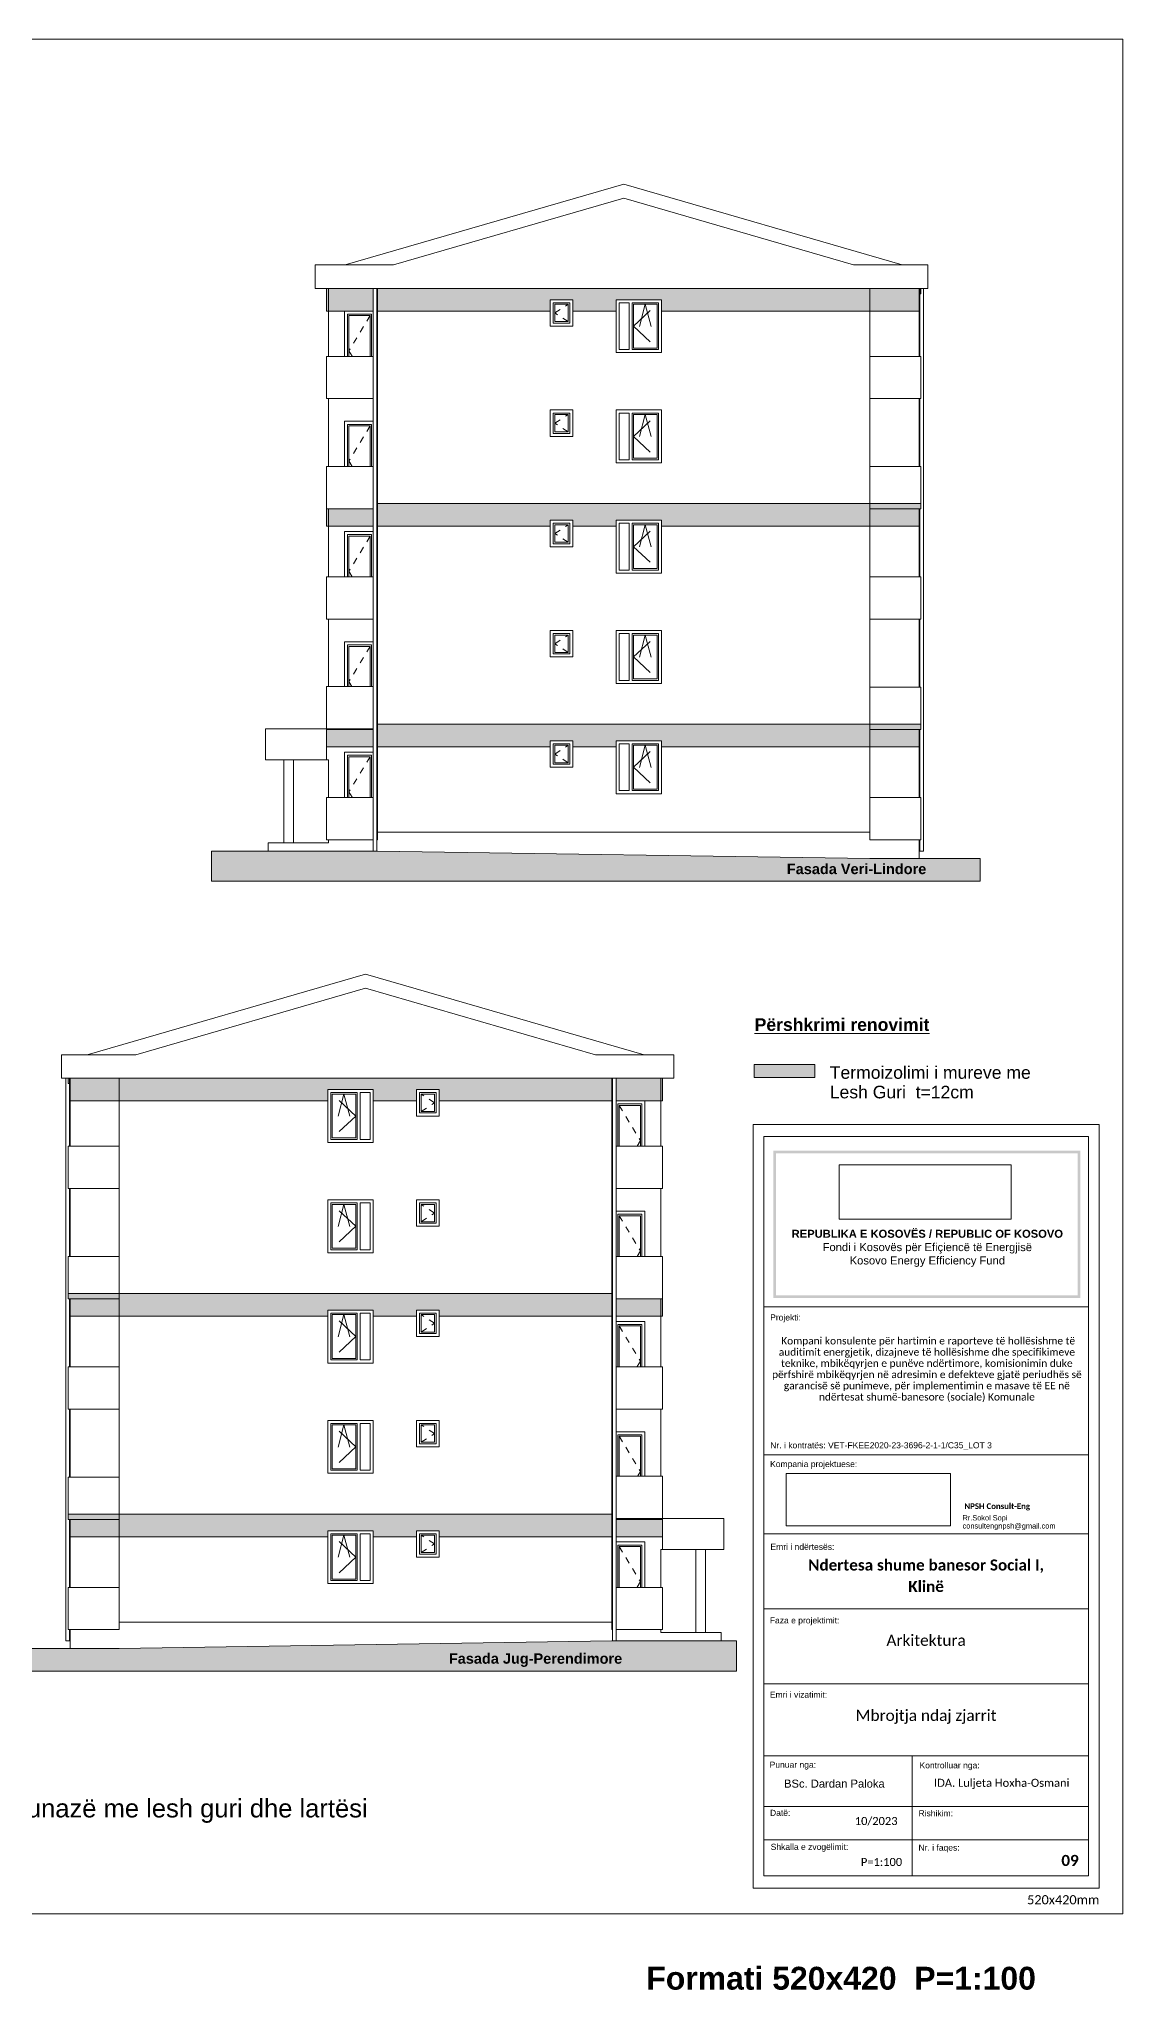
# Model space of a CAD drawing. Header units: millimetres. Extents: x 2447693 to 2624673, y -124111 to -81443.
# Drawn here: x 2600964 to 2624673, y -124111 to -81443 of the extents above; entities that cross this region are included whole.
import ezdxf

# ---------------------------------------------------------------- set-up
doc = ezdxf.new("R2010")
doc.units = ezdxf.units.MM
doc.header["$MEASUREMENT"] = 0
doc.header["$XCLIPFRAME"] = 0
for name, pattern in [('Dashed', [282.222223, 141.111112, -141.111112]), ('thk_line_type', [1000, 500, -500]), ('Wipeout_Contour', [1000, 0, -1000])]:
    doc.linetypes.add(name, pattern=pattern)
for name, color, linetype, lineweight in [('2D Drafting - General_Pen_No__1', 7, 'Continuous', 5), ('Annotation - Text_Pen_No__1', 7, 'Continuous', 5), ('Dimensioning - General_Pen_No__41', 7, 'Continuous', 5), ('Exterior walls_Pen_No__1', 7, 'Continuous', 5), ('Exterior walls_Pen_No__20', 1, 'Continuous', 5), ('Exterior walls_Pen_No__80', 3, 'Continuous', 5), ('Lines_Pen_No__20', 1, 'Continuous', 5), ('Shell - Roof_Pen_No__1', 7, 'Continuous', 5), ('Shell - Roof_Pen_No__20', 1, 'Continuous', 5), ('Shell - Roof_Pen_No__21', 7, 'Continuous', 5), ('Text blocks_Pen_No__1', 7, 'Continuous', 5)]:
    doc.layers.add(name, color=color, linetype=linetype, lineweight=lineweight)
for name, color, linetype, lineweight, true_color in [('2D Drafting - General_Pen_No__61', 7, 'Continuous', 5, 0x6a6a6a), ('Annotation - Text_Pen_No__61', 7, 'Continuous', 5, 0x6a6a6a), ('Annotation - Text_Pen_No__86', 7, 'Continuous', 5, 0x5555ff), ('Shell - Roof_Pen_No__61', 7, 'Continuous', 5, 0x6a6a6a), ('Structural - Bearing_Pen_No__86', 7, 'Continuous', 5, 0x5555ff)]:
    doc.layers.add(name, color=color, linetype=linetype, lineweight=lineweight, true_color=true_color)
doc.layers.add('Drawing & Figure', color=7, linetype='Continuous')
doc.layers.add('Exterior walls', color=7, linetype='Continuous')
doc.styles.add('GENERATED_STYLE_1', font='')
doc.styles.add('GENERATED_STYLE_2', font='')
doc.styles.add('GENERATED_STYLE_3', font='')
doc.styles.add('GENERATED_STYLE_4', font='')
doc.styles.add('GENERATED_STYLE_5', font='')
doc.styles.get('GENERATED_STYLE_1').set_extended_font_data('Arial', bold=True)
doc.styles.get('GENERATED_STYLE_2').set_extended_font_data('Arial')
doc.styles.get('GENERATED_STYLE_3').set_extended_font_data('Calibri', bold=True)
doc.styles.get('GENERATED_STYLE_4').set_extended_font_data('Calibri')
doc.styles.get('GENERATED_STYLE_5').set_extended_font_data('Calibri Light')
picture_1 = doc.add_image_def('image1.png', size_in_pixel=(354, 134))
picture_2 = doc.add_image_def('image2.png', size_in_pixel=(204, 65))

msp = doc.modelspace()

# ---------------------------------------------------------------- hatches: boundary and pattern name
at = {"layer": '2D Drafting - General_Pen_No__61', "linetype": 'Continuous', "lineweight": 5, "true_color": 0x6a6a6a}
for points in [[(2604736, -99203), (2604736, -99864), (2621552, -99864), (2621552, -99368), (2619140, -99368), (2608370, -99203)], [(2616221, -116477), (2616221, -117138), (2600309, -117138), (2600309, -116643), (2602720, -116643), (2613490, -116477)]]:
    msp.add_hatch(color=251, dxfattribs=at).paths.add_polyline_path(points)
at = {"layer": 'Exterior walls_Pen_No__80', "linetype": 'Continuous', "lineweight": 0, "true_color": 0x007f00}
for points in [[(2607255, -87392), (2607255, -86897), (2620255, -86897), (2620255, -87012), (2620214, -87012), (2620214, -87392), (2614581, -87392), (2614581, -87144), (2613590, -87144), (2613590, -87392), (2612640, -87392), (2612640, -87144), (2612145, -87144), (2612145, -87392)], [(2607255, -92100), (2607255, -91604), (2620255, -91604), (2620255, -91720), (2620214, -91720), (2620214, -92100), (2614581, -92100), (2614581, -91968), (2613590, -91968), (2613590, -92100), (2612640, -92100), (2612640, -91968), (2612145, -91968), (2612145, -92100)], [(2607255, -96923), (2607255, -96428), (2620255, -96428), (2620255, -96543), (2620214, -96543), (2620214, -96923), (2614581, -96923), (2614581, -96791), (2613590, -96791), (2613590, -96923), (2612640, -96923), (2612640, -96791), (2612145, -96791), (2612145, -96923)], [(2614605, -104667), (2614605, -104171), (2601605, -104171), (2601605, -104287), (2601647, -104287), (2601647, -104667), (2607280, -104667), (2607280, -104419), (2608271, -104419), (2608271, -104667), (2609220, -104667), (2609220, -104419), (2609716, -104419), (2609716, -104667)], [(2614605, -109374), (2614605, -108879), (2601605, -108879), (2601605, -108995), (2601647, -108995), (2601647, -109374), (2607280, -109374), (2607280, -109242), (2608271, -109242), (2608271, -109374), (2609220, -109374), (2609220, -109242), (2609716, -109242), (2609716, -109374)], [(2614605, -114198), (2614605, -113702), (2601605, -113702), (2601605, -113818), (2601647, -113818), (2601647, -114198), (2607280, -114198), (2607280, -114066), (2608271, -114066), (2608271, -114198), (2609220, -114198), (2609220, -114066), (2609716, -114066), (2609716, -114198)]]:
    msp.add_hatch(color=96, dxfattribs=at).paths.add_polyline_path(points)
at = {"layer": 'Exterior walls_Pen_No__80', "linetype": 'Continuous', "lineweight": 0, "true_color": 0x7fff7f}
msp.add_hatch(color=91, dxfattribs=at).paths.add_polyline_path([(2617934, -104155), (2616606, -104155), (2616606, -103871), (2617934, -103871)])
at = {"layer": 'Structural - Bearing_Pen_No__86', "linetype": 'Continuous', "lineweight": 5, "true_color": 0x5555ff}
for points in [[(2617027, -105757), (2618298, -105757), (2618298, -105815), (2617085, -105815), (2617085, -108841), (2617027, -108841)], [(2617637, -105815), (2617637, -105757), (2623739, -105757), (2623739, -108841), (2623681, -108841), (2623681, -105815)], [(2617027, -107790), (2617085, -107790), (2617085, -108918), (2618298, -108918), (2618298, -108976), (2617027, -108976)], [(2617637, -108976), (2617637, -108918), (2623681, -108918), (2623681, -107790), (2623739, -107790), (2623739, -108976)]]:
    msp.add_hatch(color=173, dxfattribs=at).paths.add_polyline_path(points)

# ---------------------------------------------------------------- linework, layer by layer
at = {"layer": '2D Drafting - General_Pen_No__1', "color": 7, "linetype": 'Continuous', "lineweight": 5, "flags": 128}
for points in [[(2604736, -99203), (2604736, -99864), (2621552, -99864), (2621552, -99368), (2619140, -99368), (2608370, -99203)], [(2616221, -116477), (2616221, -117138), (2600309, -117138), (2600309, -116643), (2602720, -116643), (2613490, -116477)]]:
    msp.add_lwpolyline(points, close=True, dxfattribs=at)
at = {"layer": 'Exterior walls_Pen_No__1', "color": 7, "linetype": 'Continuous', "lineweight": 5, "flags": 128}
for points in [[(2607255, -87392), (2607255, -86897), (2620255, -86897), (2620255, -87012), (2620214, -87012), (2620214, -87392), (2614581, -87392), (2614581, -87144), (2613590, -87144), (2613590, -87392), (2612640, -87392), (2612640, -87144), (2612145, -87144), (2612145, -87392)], [(2607255, -92100), (2607255, -91604), (2620255, -91604), (2620255, -91720), (2620214, -91720), (2620214, -92100), (2614581, -92100), (2614581, -91968), (2613590, -91968), (2613590, -92100), (2612640, -92100), (2612640, -91968), (2612145, -91968), (2612145, -92100)], [(2607255, -96923), (2607255, -96428), (2620255, -96428), (2620255, -96543), (2620214, -96543), (2620214, -96923), (2614581, -96923), (2614581, -96791), (2613590, -96791), (2613590, -96923), (2612640, -96923), (2612640, -96791), (2612145, -96791), (2612145, -96923)], [(2617934, -104155), (2616606, -104155), (2616606, -103871), (2617934, -103871)], [(2614605, -104667), (2614605, -104171), (2601605, -104171), (2601605, -104287), (2601647, -104287), (2601647, -104667), (2607280, -104667), (2607280, -104419), (2608271, -104419), (2608271, -104667), (2609220, -104667), (2609220, -104419), (2609716, -104419), (2609716, -104667)], [(2614605, -109374), (2614605, -108879), (2601605, -108879), (2601605, -108995), (2601647, -108995), (2601647, -109374), (2607280, -109374), (2607280, -109242), (2608271, -109242), (2608271, -109374), (2609220, -109374), (2609220, -109242), (2609716, -109242), (2609716, -109374)], [(2614605, -114198), (2614605, -113702), (2601605, -113702), (2601605, -113818), (2601647, -113818), (2601647, -114198), (2607280, -114198), (2607280, -114066), (2608271, -114066), (2608271, -114198), (2609220, -114198), (2609220, -114066), (2609716, -114066), (2609716, -114198)]]:
    msp.add_lwpolyline(points, close=True, dxfattribs=at)
at = {"layer": 'Exterior walls_Pen_No__20', "color": 1, "linetype": 'Continuous', "lineweight": 5}
for points in [[(2614581, -88301), (2613590, -88301), (2613590, -87144), (2614581, -87144)], [(2614581, -90712), (2613590, -90712), (2613590, -89556), (2614581, -89556)], [(2614581, -93124), (2613590, -93124), (2613590, -91968), (2614581, -91968)], [(2614581, -95536), (2613590, -95536), (2613590, -94380), (2614581, -94380)], [(2614581, -97948), (2613590, -97948), (2613590, -96791), (2614581, -96791)], [(2607280, -105575), (2608271, -105575), (2608271, -104419), (2607280, -104419)], [(2607280, -107987), (2608271, -107987), (2608271, -106831), (2607280, -106831)], [(2607280, -110399), (2608271, -110399), (2608271, -109242), (2607280, -109242)], [(2607280, -112810), (2608271, -112810), (2608271, -111654), (2607280, -111654)], [(2607280, -115222), (2608271, -115222), (2608271, -114066), (2607280, -114066)]]:
    msp.add_lwpolyline(points, close=True, dxfattribs=at)
for points in [[(2613871, -88235), (2613656, -88235), (2613656, -87211), (2613871, -87211)], [(2613871, -88235), (2613871, -87211)], [(2613937, -88235), (2613937, -87211)], [(2613937, -87211), (2614515, -87211), (2614515, -88235), (2613937, -88235)], [(2613970, -87244), (2614482, -87244), (2614482, -87901)], [(2613970, -88202), (2613970, -87244)], [(2614482, -87901), (2614482, -88202), (2613970, -88202)], [(2613871, -90646), (2613656, -90646), (2613656, -89622), (2613871, -89622)], [(2613871, -90646), (2613871, -89622)], [(2613937, -90646), (2613937, -89622)], [(2613937, -89622), (2614515, -89622), (2614515, -90646), (2613937, -90646)], [(2613970, -89655), (2614482, -89655), (2614482, -90312)], [(2613970, -90613), (2613970, -89655)], [(2614482, -90312), (2614482, -90613), (2613970, -90613)], [(2613871, -93058), (2613656, -93058), (2613656, -92034), (2613871, -92034)], [(2613871, -93058), (2613871, -92034)], [(2613937, -93058), (2613937, -92034)], [(2613937, -92034), (2614515, -92034), (2614515, -93058), (2613937, -93058)], [(2613970, -92067), (2614482, -92067), (2614482, -92724)], [(2613970, -93025), (2613970, -92067)], [(2614482, -92724), (2614482, -93025), (2613970, -93025)], [(2613871, -95470), (2613656, -95470), (2613656, -94446), (2613871, -94446)], [(2613871, -95470), (2613871, -94446)], [(2613937, -95470), (2613937, -94446)], [(2613937, -94446), (2614515, -94446), (2614515, -95470), (2613937, -95470)], [(2613970, -94479), (2614482, -94479), (2614482, -95136)], [(2613970, -95437), (2613970, -94479)], [(2614482, -95136), (2614482, -95437), (2613970, -95437)], [(2613871, -97881), (2613656, -97881), (2613656, -96857), (2613871, -96857)], [(2613871, -97881), (2613871, -96857)], [(2613937, -97881), (2613937, -96857)], [(2613937, -96857), (2614515, -96857), (2614515, -97881), (2613937, -97881)], [(2613970, -96890), (2614482, -96890), (2614482, -97547)], [(2613970, -97848), (2613970, -96890)], [(2614482, -97547), (2614482, -97848), (2613970, -97848)], [(2607924, -104485), (2607346, -104485), (2607346, -105509), (2607924, -105509)], [(2607891, -104518), (2607379, -104518), (2607379, -105175)], [(2607891, -105476), (2607891, -104518)], [(2607924, -105509), (2607924, -104485)], [(2607990, -105509), (2608205, -105509), (2608205, -104485), (2607990, -104485)], [(2607990, -105509), (2607990, -104485)], [(2607379, -105175), (2607379, -105476), (2607891, -105476)], [(2607924, -106897), (2607346, -106897), (2607346, -107921), (2607924, -107921)], [(2607891, -106930), (2607379, -106930), (2607379, -107587)], [(2607891, -107888), (2607891, -106930)], [(2607924, -107921), (2607924, -106897)], [(2607990, -107921), (2608205, -107921), (2608205, -106897), (2607990, -106897)], [(2607990, -107921), (2607990, -106897)], [(2607379, -107587), (2607379, -107888), (2607891, -107888)], [(2607924, -109308), (2607346, -109308), (2607346, -110333), (2607924, -110333)], [(2607891, -109341), (2607379, -109341), (2607379, -109998)], [(2607891, -110299), (2607891, -109341)], [(2607924, -110333), (2607924, -109308)], [(2607990, -110333), (2608205, -110333), (2608205, -109308), (2607990, -109308)], [(2607990, -110333), (2607990, -109308)], [(2607379, -109998), (2607379, -110299), (2607891, -110299)], [(2607924, -111720), (2607346, -111720), (2607346, -112744), (2607924, -112744)], [(2607891, -111753), (2607379, -111753), (2607379, -112410)], [(2607891, -112711), (2607891, -111753)], [(2607924, -112744), (2607924, -111720)], [(2607990, -112744), (2608205, -112744), (2608205, -111720), (2607990, -111720)], [(2607990, -112744), (2607990, -111720)], [(2607379, -112410), (2607379, -112711), (2607891, -112711)], [(2607924, -114132), (2607346, -114132), (2607346, -115156), (2607924, -115156)], [(2607891, -114165), (2607379, -114165), (2607379, -114822)], [(2607891, -115123), (2607891, -114165)], [(2607924, -115156), (2607924, -114132)], [(2607990, -115156), (2608205, -115156), (2608205, -114132), (2607990, -114132)], [(2607990, -115156), (2607990, -114132)], [(2607379, -114822), (2607379, -115123), (2607891, -115123)]]:
    msp.add_lwpolyline(points, dxfattribs=at)
at = {"layer": 'Lines_Pen_No__20', "color": 1, "linetype": 'thk_line_type', "lineweight": 5}
for p, q in [((2613970, -87723), (2614482, -87244)), ((2614226, -87244), (2613970, -88202)), ((2614226, -87244), (2614482, -88202)), ((2613970, -87723), (2614482, -88202)), ((2613970, -90134), (2614482, -89655)), ((2614226, -89655), (2613970, -90613)), ((2614226, -89655), (2614482, -90613)), ((2613970, -90134), (2614482, -90613)), ((2613970, -92546), (2614482, -92067)), ((2614226, -92067), (2613970, -93025)), ((2614226, -92067), (2614482, -93025)), ((2613970, -92546), (2614482, -93025)), ((2613970, -94958), (2614482, -94479)), ((2614226, -94479), (2613970, -95437)), ((2614226, -94479), (2614482, -95437)), ((2613970, -94958), (2614482, -95437)), ((2613970, -97369), (2614482, -96890)), ((2614226, -96890), (2613970, -97848)), ((2614226, -96890), (2614482, -97848)), ((2613970, -97369), (2614482, -97848)), ((2607891, -104997), (2607379, -104518)), ((2607635, -104518), (2607379, -105476)), ((2607635, -104518), (2607891, -105476)), ((2607891, -104997), (2607379, -105476)), ((2607891, -107409), (2607379, -106930)), ((2607635, -106930), (2607379, -107888)), ((2607635, -106930), (2607891, -107888)), ((2607891, -107409), (2607379, -107888)), ((2607891, -109820), (2607379, -109341)), ((2607635, -109341), (2607379, -110299)), ((2607635, -109341), (2607891, -110299)), ((2607891, -109820), (2607379, -110299)), ((2607891, -112232), (2607379, -111753)), ((2607635, -111753), (2607379, -112711)), ((2607635, -111753), (2607891, -112711)), ((2607891, -112232), (2607379, -112711)), ((2607891, -114644), (2607379, -114165)), ((2607635, -114165), (2607379, -115123)), ((2607635, -114165), (2607891, -115123)), ((2607891, -114644), (2607379, -115123))]:
    msp.add_line(p, q, dxfattribs=at)
at = {"layer": 'Shell - Roof_Pen_No__1', "color": 7, "linetype": 'Continuous', "lineweight": 5}
for p, q in [((2616584, -105182), (2624150, -105182)), ((2616584, -112405), (2616584, -105182)), ((2624150, -105182), (2624150, -121882)), ((2616815, -112405), (2616815, -105444)), ((2616815, -105444), (2623920, -105444)), ((2623920, -105444), (2623920, -112405)), ((2623920, -109169), (2616815, -109169)), ((2616815, -121611), (2616815, -109734)), ((2623920, -109734), (2623920, -121611)), ((2623920, -112405), (2616815, -112405)), ((2623920, -112405), (2616815, -112405)), ((2623920, -114133), (2616815, -114133)), ((2623920, -115775), (2616815, -115775)), ((2623920, -117417), (2616815, -117417)), ((2623920, -118989), (2616815, -118989)), ((2620059, -118989), (2620059, -121611)), ((2623920, -120097), (2616815, -120097)), ((2623920, -120824), (2616815, -120824)), ((2624150, -121882), (2616584, -121882)), ((2623920, -121611), (2616815, -121611))]:
    msp.add_line(p, q, dxfattribs=at)
for points in [[(2620404, -86382), (2620404, -86897), (2607008, -86897), (2607008, -86385), (2607658, -86385), (2613755, -84618), (2619843, -86382)], [(2620214, -86897), (2620214, -88383), (2620255, -88383), (2620255, -89308), (2620214, -89308), (2620214, -90795), (2620255, -90795), (2620255, -91720), (2620214, -91720), (2620214, -93207), (2620255, -93207), (2620255, -94132), (2620214, -94132), (2620214, -95618), (2620255, -95618), (2620255, -96543), (2620214, -96543), (2620214, -98030), (2620255, -98030), (2620255, -98955), (2619140, -98955), (2619140, -86897)], [(2612640, -87144), (2612145, -87144), (2612145, -87723), (2612640, -87723)], [(2614581, -87144), (2613590, -87144), (2613590, -88301), (2614581, -88301)], [(2612640, -89556), (2612145, -89556), (2612145, -90134), (2612640, -90134)], [(2614581, -89556), (2613590, -89556), (2613590, -90712), (2614581, -90712)], [(2612640, -91968), (2612145, -91968), (2612145, -92546), (2612640, -92546)], [(2614581, -91968), (2613590, -91968), (2613590, -93124), (2614581, -93124)], [(2612640, -94380), (2612145, -94380), (2612145, -94958), (2612640, -94958)], [(2614581, -94380), (2613590, -94380), (2613590, -95536), (2614581, -95536)], [(2612640, -96791), (2612145, -96791), (2612145, -97369), (2612640, -97369)], [(2614581, -96791), (2613590, -96791), (2613590, -97948), (2614581, -97948)], [(2606528, -97204), (2606322, -97204), (2606322, -99021), (2606528, -99021)], [(2601457, -103656), (2601457, -104171), (2614853, -104171), (2614853, -103659), (2614203, -103659), (2608105, -101892), (2602018, -103656)], [(2601647, -104171), (2601647, -105658), (2601605, -105658), (2601605, -106583), (2601647, -106583), (2601647, -108070), (2601605, -108070), (2601605, -108995), (2601647, -108995), (2601647, -110481), (2601605, -110481), (2601605, -111406), (2601647, -111406), (2601647, -112893), (2601605, -112893), (2601605, -113818), (2601647, -113818), (2601647, -115305), (2601605, -115305), (2601605, -116230), (2602720, -116230), (2602720, -104171)], [(2607280, -104419), (2608271, -104419), (2608271, -105575), (2607280, -105575)], [(2609220, -104419), (2609716, -104419), (2609716, -104997), (2609220, -104997)], [(2607280, -106831), (2608271, -106831), (2608271, -107987), (2607280, -107987)], [(2609220, -106831), (2609716, -106831), (2609716, -107409), (2609220, -107409)], [(2607280, -109242), (2608271, -109242), (2608271, -110399), (2607280, -110399)], [(2609220, -109242), (2609716, -109242), (2609716, -109820), (2609220, -109820)], [(2607280, -111654), (2608271, -111654), (2608271, -112810), (2607280, -112810)], [(2609220, -111654), (2609716, -111654), (2609716, -112232), (2609220, -112232)], [(2607280, -114066), (2608271, -114066), (2608271, -115222), (2607280, -115222)], [(2609220, -114066), (2609716, -114066), (2609716, -114644), (2609220, -114644)], [(2615332, -114479), (2615539, -114479), (2615539, -116296), (2615332, -116296)]]:
    msp.add_lwpolyline(points, close=True, dxfattribs=at)
for points in [[(2607668, -86385), (2608721, -86385), (2613755, -84926)], [(2619843, -86382), (2618779, -86382), (2613755, -84926)], [(2607297, -86897), (2607297, -88383), (2607255, -88383), (2607255, -89308), (2607297, -89308), (2607297, -90795), (2607255, -90795), (2607255, -91720), (2607297, -91720), (2607297, -93207), (2607255, -93207), (2607255, -94132), (2607297, -94132), (2607297, -95618), (2607255, -95618), (2607255, -96527), (2605917, -96527), (2605917, -97204), (2606322, -97204), (2606322, -99021), (2605975, -99021), (2605975, -99203), (2608370, -99203)], [(2608370, -98955), (2608370, -86897), (2619140, -86897), (2619140, -98554), (2619140, -98955)], [(2620231, -88383), (2620231, -86897), (2620313, -86897), (2620313, -99203), (2620231, -99203), (2620231, -98955)], [(2608370, -88383), (2607297, -88383)], [(2620214, -88383), (2619140, -88383)], [(2608370, -89308), (2607297, -89308)], [(2620214, -89308), (2619140, -89308)], [(2620231, -90795), (2620231, -89308)], [(2608370, -90795), (2607297, -90795)], [(2620214, -90795), (2619140, -90795)], [(2608370, -91720), (2607297, -91720)], [(2620214, -91720), (2619140, -91720)], [(2620231, -93207), (2620231, -91720)], [(2608370, -93207), (2607297, -93207)], [(2620214, -93207), (2619140, -93207)], [(2608370, -94132), (2607297, -94132)], [(2620214, -94132), (2619140, -94132)], [(2620231, -95618), (2620231, -94132)], [(2608370, -95618), (2607297, -95618)], [(2620214, -95618), (2619140, -95618)], [(2606322, -97204), (2607255, -97204), (2607255, -96527)], [(2608370, -96543), (2607297, -96543), (2607255, -96543), (2607255, -96527)], [(2620214, -96543), (2619140, -96543)], [(2620231, -98030), (2620231, -96543)], [(2607255, -97204), (2607297, -97204), (2607297, -98030)], [(2608370, -98030), (2607255, -98030)], [(2607255, -98955), (2607255, -98030)], [(2620214, -98030), (2619140, -98030)], [(2606528, -99021), (2607297, -99021), (2607297, -98955)], [(2608370, -98955), (2607255, -98955)], [(2608370, -98790), (2619140, -98790)], [(2608370, -99203), (2619140, -99368), (2620214, -99368), (2620214, -98955)], [(2620214, -98955), (2619140, -98955)], [(2620214, -98955), (2620255, -98955)], [(2602018, -103656), (2603082, -103656), (2608105, -102201)], [(2614193, -103659), (2613139, -103659), (2608105, -102201)], [(2601630, -105658), (2601630, -104171), (2601548, -104171), (2601548, -116477), (2601630, -116477), (2601630, -116230)], [(2613490, -116230), (2613490, -104171), (2602720, -104171), (2602720, -115828), (2602720, -116230)], [(2614564, -104171), (2614564, -105658), (2614605, -105658), (2614605, -106583), (2614564, -106583), (2614564, -108070), (2614605, -108070), (2614605, -108995), (2614564, -108995), (2614564, -110481), (2614605, -110481), (2614605, -111406), (2614564, -111406), (2614564, -112893), (2614605, -112893), (2614605, -113801), (2615943, -113801), (2615943, -114479), (2615539, -114479), (2615539, -116296), (2615886, -116296), (2615886, -116477), (2613490, -116477)], [(2601647, -105658), (2602720, -105658)], [(2613490, -105658), (2614564, -105658)], [(2601630, -108070), (2601630, -106583)], [(2601647, -106583), (2602720, -106583)], [(2613490, -106583), (2614564, -106583)], [(2601647, -108070), (2602720, -108070)], [(2613490, -108070), (2614564, -108070)], [(2601630, -110481), (2601630, -108995)], [(2601647, -108995), (2602720, -108995)], [(2613490, -108995), (2614564, -108995)], [(2601647, -110481), (2602720, -110481)], [(2613490, -110481), (2614564, -110481)], [(2601630, -112893), (2601630, -111406)], [(2601647, -111406), (2602720, -111406)], [(2613490, -111406), (2614564, -111406)], [(2601647, -112893), (2602720, -112893)], [(2613490, -112893), (2614564, -112893)], [(2601630, -115305), (2601630, -113818)], [(2601647, -113818), (2602720, -113818)], [(2613490, -113818), (2614564, -113818), (2614605, -113818), (2614605, -113801)], [(2615539, -114479), (2614605, -114479), (2614605, -113801)], [(2614605, -114479), (2614564, -114479), (2614564, -115305)], [(2601647, -115305), (2602720, -115305)], [(2613490, -115305), (2614605, -115305)], [(2614605, -116230), (2614605, -115305)], [(2601647, -116230), (2601605, -116230)], [(2601647, -116230), (2602720, -116230)], [(2613490, -116477), (2602720, -116643), (2601647, -116643), (2601647, -116230)], [(2613490, -116064), (2602720, -116064)], [(2613490, -116230), (2614605, -116230)], [(2615332, -116296), (2614564, -116296), (2614564, -116230)]]:
    msp.add_lwpolyline(points, dxfattribs=at)
at = {"layer": 'Shell - Roof_Pen_No__20', "color": 1, "linetype": 'Continuous', "lineweight": 5}
for points in [[(2607677, -89127), (2608304, -89127), (2608304, -88383), (2608304, -87392), (2607643, -87392), (2607643, -88383), (2607643, -89127)], [(2607710, -88383), (2607710, -89061), (2608238, -89061), (2608238, -88383), (2608238, -87458), (2607710, -87458)], [(2612640, -87144), (2612145, -87144), (2612145, -87723), (2612640, -87723)], [(2612574, -87211), (2612211, -87211), (2612211, -87657), (2612574, -87657)], [(2612541, -87244), (2612244, -87244), (2612244, -87624), (2612541, -87624)], [(2607743, -88383), (2607743, -89028), (2608205, -89028), (2608205, -88383), (2608205, -87491), (2607743, -87491)], [(2612640, -89556), (2612145, -89556), (2612145, -90134), (2612640, -90134)], [(2607677, -91538), (2608304, -91538), (2608304, -90795), (2608304, -89804), (2607643, -89804), (2607643, -90795), (2607643, -91538)], [(2607710, -90795), (2607710, -91472), (2608238, -91472), (2608238, -90795), (2608238, -89870), (2607710, -89870)], [(2607743, -90795), (2607743, -91439), (2608205, -91439), (2608205, -90795), (2608205, -89903), (2607743, -89903)], [(2612574, -89622), (2612211, -89622), (2612211, -90068), (2612574, -90068)], [(2612541, -89655), (2612244, -89655), (2612244, -90035), (2612541, -90035)], [(2612640, -91968), (2612145, -91968), (2612145, -92546), (2612640, -92546)], [(2612574, -92034), (2612211, -92034), (2612211, -92480), (2612574, -92480)], [(2612541, -92067), (2612244, -92067), (2612244, -92447), (2612541, -92447)], [(2607677, -93950), (2608304, -93950), (2608304, -93207), (2608304, -92216), (2607643, -92216), (2607643, -93207), (2607643, -93950)], [(2607710, -93207), (2607710, -93884), (2608238, -93884), (2608238, -93207), (2608238, -92282), (2607710, -92282)], [(2607743, -93207), (2607743, -93851), (2608205, -93851), (2608205, -93207), (2608205, -92315), (2607743, -92315)], [(2607677, -96362), (2608304, -96362), (2608304, -95618), (2608304, -94627), (2607643, -94627), (2607643, -95618), (2607643, -96362)], [(2607710, -95618), (2607710, -96296), (2608238, -96296), (2608238, -95618), (2608238, -94693), (2607710, -94693)], [(2612640, -94380), (2612145, -94380), (2612145, -94958), (2612640, -94958)], [(2612574, -94446), (2612211, -94446), (2612211, -94892), (2612574, -94892)], [(2612541, -94479), (2612244, -94479), (2612244, -94859), (2612541, -94859)], [(2607743, -95618), (2607743, -96263), (2608205, -96263), (2608205, -95618), (2608205, -94726), (2607743, -94726)], [(2612640, -96791), (2612145, -96791), (2612145, -97369), (2612640, -97369)], [(2607677, -98773), (2608304, -98773), (2608304, -98030), (2608304, -97039), (2607643, -97039), (2607643, -98030), (2607643, -98773)], [(2607710, -98030), (2607710, -98707), (2608238, -98707), (2608238, -98030), (2608238, -97105), (2607710, -97105)], [(2607743, -98030), (2607743, -98674), (2608205, -98674), (2608205, -98030), (2608205, -97138), (2607743, -97138)], [(2612574, -96857), (2612211, -96857), (2612211, -97303), (2612574, -97303)], [(2612541, -96890), (2612244, -96890), (2612244, -97270), (2612541, -97270)], [(2609220, -104419), (2609716, -104419), (2609716, -104997), (2609220, -104997)], [(2609286, -104485), (2609650, -104485), (2609650, -104931), (2609286, -104931)], [(2609320, -104518), (2609617, -104518), (2609617, -104898), (2609320, -104898)], [(2614184, -106401), (2613556, -106401), (2613556, -105658), (2613556, -104667), (2614217, -104667), (2614217, -105658), (2614217, -106401)], [(2614151, -105658), (2614151, -106335), (2613623, -106335), (2613623, -105658), (2613623, -104733), (2614151, -104733)], [(2614118, -105658), (2614118, -106302), (2613656, -106302), (2613656, -105658), (2613656, -104766), (2614118, -104766)], [(2609220, -106831), (2609716, -106831), (2609716, -107409), (2609220, -107409)], [(2609286, -106897), (2609650, -106897), (2609650, -107343), (2609286, -107343)], [(2609320, -106930), (2609617, -106930), (2609617, -107310), (2609320, -107310)], [(2614184, -108813), (2613556, -108813), (2613556, -108070), (2613556, -107078), (2614217, -107078), (2614217, -108070), (2614217, -108813)], [(2614151, -108070), (2614151, -108747), (2613623, -108747), (2613623, -108070), (2613623, -107144), (2614151, -107144)], [(2614118, -108070), (2614118, -108714), (2613656, -108714), (2613656, -108070), (2613656, -107178), (2614118, -107178)], [(2609220, -109242), (2609716, -109242), (2609716, -109820), (2609220, -109820)], [(2609286, -109308), (2609650, -109308), (2609650, -109754), (2609286, -109754)], [(2609320, -109341), (2609617, -109341), (2609617, -109721), (2609320, -109721)], [(2614184, -111225), (2613556, -111225), (2613556, -110481), (2613556, -109490), (2614217, -109490), (2614217, -110481), (2614217, -111225)], [(2614151, -110481), (2614151, -111158), (2613623, -111158), (2613623, -110481), (2613623, -109556), (2614151, -109556)], [(2614118, -110481), (2614118, -111125), (2613656, -111125), (2613656, -110481), (2613656, -109589), (2614118, -109589)], [(2609220, -111654), (2609716, -111654), (2609716, -112232), (2609220, -112232)], [(2609286, -111720), (2609650, -111720), (2609650, -112166), (2609286, -112166)], [(2609320, -111753), (2609617, -111753), (2609617, -112133), (2609320, -112133)], [(2614184, -113636), (2613556, -113636), (2613556, -112893), (2613556, -111902), (2614217, -111902), (2614217, -112893), (2614217, -113636)], [(2614151, -112893), (2614151, -113570), (2613623, -113570), (2613623, -112893), (2613623, -111968), (2614151, -111968)], [(2614118, -112893), (2614118, -113537), (2613656, -113537), (2613656, -112893), (2613656, -112001), (2614118, -112001)], [(2609220, -114066), (2609716, -114066), (2609716, -114644), (2609220, -114644)], [(2609286, -114132), (2609650, -114132), (2609650, -114578), (2609286, -114578)], [(2609320, -114165), (2609617, -114165), (2609617, -114545), (2609320, -114545)], [(2614184, -116048), (2613556, -116048), (2613556, -115305), (2613556, -114313), (2614217, -114313), (2614217, -115305), (2614217, -116048)], [(2614151, -115305), (2614151, -115982), (2613623, -115982), (2613623, -115305), (2613623, -114380), (2614151, -114380)], [(2614118, -115305), (2614118, -115949), (2613656, -115949), (2613656, -115305), (2613656, -114413), (2614118, -114413)]]:
    msp.add_lwpolyline(points, close=True, dxfattribs=at)
at = {"layer": 'Shell - Roof_Pen_No__20', "color": 1, "linetype": 'Dashed', "lineweight": 5}
for points in [[(2612541, -87624), (2612244, -87434), (2612541, -87244)], [(2608205, -87491), (2607743, -88259), (2607817, -88383), (2608205, -89028)], [(2608205, -89903), (2607743, -90671), (2607817, -90795), (2608205, -91439)], [(2612541, -90035), (2612244, -89845), (2612541, -89655)], [(2612541, -92447), (2612244, -92257), (2612541, -92067)], [(2608205, -92315), (2607743, -93083), (2607817, -93207), (2608205, -93851)], [(2612541, -94859), (2612244, -94669), (2612541, -94479)], [(2608205, -94726), (2607743, -95495), (2607817, -95618), (2608205, -96263)], [(2608205, -97138), (2607743, -97906), (2607817, -98030), (2608205, -98674)], [(2612541, -97270), (2612244, -97080), (2612541, -96890)], [(2609320, -104898), (2609617, -104708), (2609320, -104518)], [(2613656, -104766), (2614118, -105534), (2614044, -105658), (2613656, -106302)], [(2609320, -107310), (2609617, -107120), (2609320, -106930)], [(2613656, -107178), (2614118, -107946), (2614044, -108070), (2613656, -108714)], [(2609320, -109721), (2609617, -109531), (2609320, -109341)], [(2613656, -109589), (2614118, -110357), (2614044, -110481), (2613656, -111125)], [(2609320, -112133), (2609617, -111943), (2609320, -111753)], [(2613656, -112001), (2614118, -112769), (2614044, -112893), (2613656, -113537)], [(2609320, -114545), (2609617, -114355), (2609320, -114165)], [(2613656, -114413), (2614118, -115181), (2614044, -115305), (2613656, -115949)]]:
    msp.add_lwpolyline(points, dxfattribs=at)
at = {"layer": 'Shell - Roof_Pen_No__21', "color": 7, "linetype": 'Continuous', "lineweight": 5}
for p, q in [((2573767, -81443), (2624673, -81443)), ((2624673, -122443), (2624673, -81443)), ((2624673, -122443), (2624673, -81443)), ((2573767, -122443), (2624673, -122443))]:
    msp.add_line(p, q, dxfattribs=at)
at = {"layer": 'Shell - Roof_Pen_No__61', "color": 251, "linetype": 'Continuous', "lineweight": 5, "true_color": 0x6a6a6a}
msp.add_line((2616584, -121882), (2616584, -109734), dxfattribs=at)

# ---------------------------------------------------------------- texts
at = {"layer": 'Annotation - Text_Pen_No__1', "color": 7, "linetype": 'Continuous', "lineweight": 5, "attachment_point": 2}
for s, insert, char_height, style in [('\\A1;{\\pqc;\\fArial|b1|i0|c0|p34;REPUBLIKA E KOSOVËS / REPUBLIC OF KOSOVO\\P\\pqc;\\fArial|b0|i0|c0|p34;Fondi i Kosovës për Efiçiencë të Energjisë\\P\\pqc;\\fArial|b0|i0|c0|p34;Kosovo Energy Efficiency Fund\\P\\pqc;\\fArial|b1|i0|c0|p34;\\H1.042194x;}', (2620394, -107485), 175, 'GENERATED_STYLE_1'), ('\\A1;{\\pqc;\\fCalibri|b1|i0|c0|p34;NPSH Consult-Eng}', (2621922, -113467), 125, 'GENERATED_STYLE_3'), ('\\A1;{\\pqc;\\fCalibri|b0|i0|c0|p34;Arkitektura}', (2620367, -116342), 242.5, 'GENERATED_STYLE_4'), ('\\A1;{\\pqc;\\fCalibri|b0|i0|c0|p34;Mbrojtja ndaj zjarrit}', (2620367, -117984), 242.5, 'GENERATED_STYLE_4'), ('\\A1;{\\pqc;\\fArial|b0|i0|c0|p34;BSc. Dardan Paloka}', (2618361, -119510), 175, 'GENERATED_STYLE_2'), ('\\A1;{\\pqc;\\fCalibri|b0|i0|c0|p34;IDA\\fCalibri|b0|i0|c0|p34;. Luljeta Hoxha-Osmani}', (2622021, -119493), 175, 'GENERATED_STYLE_4'), ('\\A1;{\\pqc;\\fCalibri|b0|i0|c0|p34;10/2023}', (2619275, -120328), 175, 'GENERATED_STYLE_4'), ('\\A1;{\\pqc;\\fCalibri|b1|i0|c0|p34; \\fCalibri|b1|i0|c0|p34;0\\fCalibri|b1|i0|c0|p34;9}', (2623473, -121157), 242.5, 'GENERATED_STYLE_3'), ('\\A1;{\\pqc;\\fCalibri|b0|i0|c0|p34;P=1:100}', (2619392, -121223), 175, 'GENERATED_STYLE_4')]:
    msp.add_mtext(s, dxfattribs=dict(at, insert=insert, char_height=char_height, style=style))
at = {"layer": 'Annotation - Text_Pen_No__1', "color": 7, "linetype": 'Continuous', "lineweight": 5, "insert": (2620384, -109833), "char_height": 160, "width": 6798, "attachment_point": 2, "line_spacing_factor": 0.919632, "style": 'GENERATED_STYLE_5'}
msp.add_mtext('\\A1;{\\pqc;\\fCalibri Light|b0|i0|c0|p34; Kompani konsulente për hartimin e raporteve të hollësishme të auditimit energjetik, dizajneve të hollësishme dhe specifikimeve teknike, mbikëqyrjen e punëve ndërtimore, komisionimin duke përfshirë mbikëqyrjen në adresimin e defekteve gjatë periudhës së garancisë së punimeve, për implementimin e masave të EE në ndërtesat shumë-banesore (sociale) Komunale}', dxfattribs=at)
at = {"layer": 'Annotation - Text_Pen_No__1', "color": 7, "linetype": 'Continuous', "lineweight": 5, "insert": (2620367, -114695), "char_height": 242.5, "attachment_point": 2, "line_spacing_factor": 1.16153, "style": 'GENERATED_STYLE_3'}
msp.add_mtext('\\A1;{\\pqc;\\fCalibri|b1|i0|c0|p34;Ndertesa shume banesor Social I, \\P\\pqc;\\fCalibri|b1|i0|c0|p34;Klinë}', dxfattribs=at)
at = {"layer": 'Annotation - Text_Pen_No__61', "color": 251, "linetype": 'Continuous', "lineweight": 5, "true_color": 0x6a6a6a, "insert": (2623367, -122038), "char_height": 200, "attachment_point": 2, "style": 'GENERATED_STYLE_4'}
msp.add_mtext('\\A1;{\\pqc;\\fCalibri|b0|i0|c0|p34;5\\fCalibri|b0|i0|c0|p34;20\\fCalibri|b0|i0|c0|p34;x420mm}', dxfattribs=at)
at = {"layer": 'Annotation - Text_Pen_No__86', "color": 173, "linetype": 'Continuous', "lineweight": 5, "true_color": 0x5555ff, "insert": (2618508, -123604), "char_height": 500, "attachment_point": 2, "style": 'GENERATED_STYLE_1'}
msp.add_mtext('\\A1;{\\pqc;\\fArial|b1|i0|c0|p34;Formati \\fArial|b1|i0|c0|p34;520\\fArial|b1|i0|c0|p34;x420  P=1:100}', dxfattribs=at)
at = {"layer": 'Dimensioning - General_Pen_No__41', "color": 7, "linetype": 'Continuous', "lineweight": 5, "attachment_point": 7}
for s, insert, char_height, style in [('\\A1;{\\pql;\\fArial|b1|i0|c0|p34;Fasada \\fArial|b1|i0|c0|p34;Veri-Lindore}', (2617321, -99710), 227.13, 'GENERATED_STYLE_1'), ('\\A1;{\\pql;\\fArial|b1|i0|c0|p34;\\L\\LPërshkrimi renovimit}', (2616617, -103139), 275, 'GENERATED_STYLE_1'), ('\\A1;{\\pql;\\fArial|b0|i0|c0|p34;Projekti:}', (2616956, -109509), 133.38, 'GENERATED_STYLE_2'), ('\\A1;{\\pql;\\fArial|b0|i0|c0|p34;Nr. i kontratës\\fArial|b0|i0|c0|p34;: VET-FKEE2020-23-3696-2-1-1/C35_LOT 3}', (2616959, -112303), 133.375, 'GENERATED_STYLE_2'), ('\\A1;{\\pql;\\fArial|b0|i0|c0|p34;Kompania projektuese:}', (2616955, -112715), 133.38, 'GENERATED_STYLE_2'), ('\\A1;{\\pql;\\fArial|b0|i0|c0|p34;Emri i ndërtesës:}', (2616963, -114487), 133.38, 'GENERATED_STYLE_2'), ('\\A1;{\\pql;\\fArial|b0|i0|c0|p34;Faza e projektimit:}', (2616949, -116134), 133.38, 'GENERATED_STYLE_2'), ('\\A1;{\\pql;\\fArial|b1|i0|c0|p34;Fasada Jug-Perendimore}', (2609929, -117046), 227.13, 'GENERATED_STYLE_1'), ('\\A1;{\\pql;\\fArial|b0|i0|c0|p34;Emri i vizatimit:}', (2616950, -117722), 133.38, 'GENERATED_STYLE_2'), ('\\A1;{\\pql;\\fArial|b0|i0|c0|p34;Punuar nga:}', (2616945, -119291), 133.38, 'GENERATED_STYLE_2'), ('\\A1;{\\pql;\\fArial|b0|i0|c0|p34;Kontrolluar nga:}', (2620223, -119304), 133.38, 'GENERATED_STYLE_2'), ('\\A1;{\\pql;\\fArial|b0|i0|c0|p34;Datë:}', (2616953, -120305), 133.38, 'GENERATED_STYLE_2'), ('\\A1;{\\pql;\\fArial|b0|i0|c0|p34;Rishikim:}', (2620201, -120314), 133.38, 'GENERATED_STYLE_2'), ('\\A1;{\\pql;\\fArial|b0|i0|c0|p34;Shkalla e zvogëlimit:}', (2616968, -121088), 133.38, 'GENERATED_STYLE_2'), ('\\A1;{\\pql;\\fArial|b0|i0|c0|p34;Nr. i faqes:}', (2620200, -121104), 133.38, 'GENERATED_STYLE_2')]:
    msp.add_mtext(s, dxfattribs=dict(at, insert=insert, char_height=char_height, style=style))
at = {"layer": 'Dimensioning - General_Pen_No__41', "color": 7, "linetype": 'Continuous', "lineweight": 5, "insert": (2621164, -114054), "char_height": 115, "attachment_point": 7, "line_spacing_factor": 0.922253, "style": 'GENERATED_STYLE_2'}
msp.add_mtext('\\A1;{\\pql;\\fArial|b0|i0|c0|p34;Rr.Sokol Sopi\\P\\pql;\\pt737.283,1516.94,2350.36,3281.87;\\fArial|b0|i0|c0|p34;\\H1.006712x;consultengnpsh@gmail.com}', dxfattribs=at)
at = {"layer": 'Dimensioning - General_Pen_No__41', "color": 7, "linetype": 'Continuous', "lineweight": 5, "insert": (2577469, -121078), "char_height": 400, "width": 31144.72, "attachment_point": 7, "line_spacing_factor": 0.930574, "style": 'GENERATED_STYLE_1'}
msp.add_mtext('\\A1;{\\pql;\\fArial|b1|i0|c0|p34;Vërejtje: \\fArial|b0|i0|c0|p34;Masat mbrojtëse kundër zjarrit duhet të instalohen në tërë perimetrin e ndërtesës, si unazë me lesh guri dhe lartësi h=60cm sipas paraqitjeve grafike}', dxfattribs=at)
at = {"layer": 'Text blocks_Pen_No__1', "color": 7, "linetype": 'Continuous', "lineweight": 5, "insert": (2618260, -103908), "char_height": 275, "attachment_point": 1, "line_spacing_factor": 0.933036, "style": 'GENERATED_STYLE_2'}
msp.add_mtext('\\A1;{\\pql;\\fArial|b0|i0|c0|p34;Termoizolimi i mureve me \\P\\pql;\\fArial|b0|i0|c0|p34;Lesh Guri  t=12cm}', dxfattribs=at)

# ---------------------------------------------------------------- pictures from other files: only their frames are drawn
at = {"layer": 'Drawing & Figure', "linetype": 'Continuous', "lineweight": 0}
image = msp.add_image(picture_1, insert=(2618466, -107250), size_in_units=(3759, 1184), dxfattribs=at)
image.set_boundary_path([(-0.5, -0.5), (353.5, 133.5)])
image = msp.add_image(picture_2, insert=(2617305, -113960), size_in_units=(3598, 1147), dxfattribs=at)
image.set_boundary_path([(-0.5, -0.5), (203.5, 64.5)])

# ---------------------------------------------------------------- next in the draw order: wipeouts: each hides what was drawn before it
at = {"color": 254, "linetype": 'Wipeout_Contour', "lineweight": 0, "ltscale": 10439915.73830646}
msp.add_wipeout([(2608354, -86897), (2608354, -99203), (2608271, -99203), (2608271, -86897)], dxfattribs=at).dxf.layer = 'Exterior walls'
at = {"color": 254, "linetype": 'Wipeout_Contour', "lineweight": 0, "ltscale": 10463531.82789516}
msp.add_wipeout([(2613507, -104171), (2613507, -116477), (2613590, -116477), (2613590, -104171)], dxfattribs=at).dxf.layer = 'Exterior walls'

# ---------------------------------------------------------------- next in the draw order: linework, layer by layer
at = {"layer": 'Exterior walls_Pen_No__1', "color": 7, "linetype": 'Continuous', "lineweight": 5, "flags": 128}
for points in [[(2608354, -86897), (2608354, -99203), (2608271, -99203), (2608271, -86897)], [(2613507, -104171), (2613507, -116477), (2613590, -116477), (2613590, -104171)]]:
    msp.add_lwpolyline(points, close=True, dxfattribs=at)

# ---------------------------------------------------------------- next in the draw order: wipeouts: each hides what was drawn before it
at = {"color": 254, "linetype": 'Wipeout_Contour', "lineweight": 0, "ltscale": 18265969.85959313}
msp.add_wipeout([(2608271, -88383), (2608271, -89308), (2608230, -89308), (2607255, -89308), (2607255, -88383), (2607883, -88383), (2608230, -88383)], dxfattribs=at).dxf.layer = 'Exterior walls'
at = {"color": 254, "linetype": 'Wipeout_Contour', "lineweight": 0, "ltscale": 18266552.01681327}
msp.add_wipeout([(2608271, -90795), (2608271, -91720), (2608230, -91720), (2607255, -91720), (2607255, -90795), (2607883, -90795), (2608230, -90795)], dxfattribs=at).dxf.layer = 'Exterior walls'
at = {"color": 254, "linetype": 'Wipeout_Contour', "lineweight": 0, "ltscale": 18267149.7570205}
msp.add_wipeout([(2608271, -93207), (2608271, -94132), (2608230, -94132), (2607255, -94132), (2607255, -93207), (2607883, -93207), (2608230, -93207)], dxfattribs=at).dxf.layer = 'Exterior walls'
at = {"color": 254, "linetype": 'Wipeout_Contour', "lineweight": 0, "ltscale": 18267758.82485973}
msp.add_wipeout([(2608271, -95602), (2608271, -96527), (2608230, -96527), (2607255, -96527), (2607255, -95602), (2607883, -95602), (2608230, -95602)], dxfattribs=at).dxf.layer = 'Exterior walls'
at = {"color": 254, "linetype": 'Wipeout_Contour', "lineweight": 0, "ltscale": 18268391.98023802}
msp.add_wipeout([(2608271, -98030), (2608271, -98955), (2608230, -98955), (2607255, -98955), (2607255, -98030), (2607883, -98030), (2608230, -98030)], dxfattribs=at).dxf.layer = 'Exterior walls'
at = {"color": 254, "linetype": 'Wipeout_Contour', "lineweight": 0, "ltscale": 18312684.48726965}
msp.add_wipeout([(2613590, -105658), (2613590, -106583), (2613631, -106583), (2614605, -106583), (2614605, -105658), (2613978, -105658), (2613631, -105658)], dxfattribs=at).dxf.layer = 'Exterior walls'
at = {"color": 254, "linetype": 'Wipeout_Contour', "lineweight": 0, "ltscale": 18313376.62864113}
msp.add_wipeout([(2613590, -108070), (2613590, -108995), (2613631, -108995), (2614605, -108995), (2614605, -108070), (2613978, -108070), (2613631, -108070)], dxfattribs=at).dxf.layer = 'Exterior walls'
at = {"color": 254, "linetype": 'Wipeout_Contour', "lineweight": 0, "ltscale": 18314084.3054115}
msp.add_wipeout([(2613590, -110481), (2613590, -111406), (2613631, -111406), (2614605, -111406), (2614605, -110481), (2613978, -110481), (2613631, -110481)], dxfattribs=at).dxf.layer = 'Exterior walls'
at = {"color": 254, "linetype": 'Wipeout_Contour', "lineweight": 0, "ltscale": 18314802.50945558}
msp.add_wipeout([(2613590, -112876), (2613590, -113801), (2613631, -113801), (2614605, -113801), (2614605, -112876), (2613978, -112876), (2613631, -112876)], dxfattribs=at).dxf.layer = 'Exterior walls'
at = {"color": 254, "linetype": 'Wipeout_Contour', "lineweight": 0, "ltscale": 18315546.25790655}
msp.add_wipeout([(2613590, -115305), (2613590, -116230), (2613631, -116230), (2614605, -116230), (2614605, -115305), (2613978, -115305), (2613631, -115305)], dxfattribs=at).dxf.layer = 'Exterior walls'

# ---------------------------------------------------------------- next in the draw order: linework, layer by layer
at = {"layer": 'Exterior walls_Pen_No__1', "color": 7, "linetype": 'Continuous', "lineweight": 5, "flags": 128}
for points in [[(2608271, -88383), (2608271, -89308), (2608230, -89308), (2607255, -89308), (2607255, -88383), (2607883, -88383), (2608230, -88383)], [(2608271, -90795), (2608271, -91720), (2608230, -91720), (2607255, -91720), (2607255, -90795), (2607883, -90795), (2608230, -90795)], [(2608271, -93207), (2608271, -94132), (2608230, -94132), (2607255, -94132), (2607255, -93207), (2607883, -93207), (2608230, -93207)], [(2608271, -95602), (2608271, -96527), (2608230, -96527), (2607255, -96527), (2607255, -95602), (2607883, -95602), (2608230, -95602)], [(2608271, -98030), (2608271, -98955), (2608230, -98955), (2607255, -98955), (2607255, -98030), (2607883, -98030), (2608230, -98030)], [(2613590, -105658), (2613590, -106583), (2613631, -106583), (2614605, -106583), (2614605, -105658), (2613978, -105658), (2613631, -105658)], [(2613590, -108070), (2613590, -108995), (2613631, -108995), (2614605, -108995), (2614605, -108070), (2613978, -108070), (2613631, -108070)], [(2613590, -110481), (2613590, -111406), (2613631, -111406), (2614605, -111406), (2614605, -110481), (2613978, -110481), (2613631, -110481)], [(2613590, -112876), (2613590, -113801), (2613631, -113801), (2614605, -113801), (2614605, -112876), (2613978, -112876), (2613631, -112876)], [(2613590, -115305), (2613590, -116230), (2613631, -116230), (2614605, -116230), (2614605, -115305), (2613978, -115305), (2613631, -115305)]]:
    msp.add_lwpolyline(points, close=True, dxfattribs=at)

doc.saveas('drawing.dxf')
